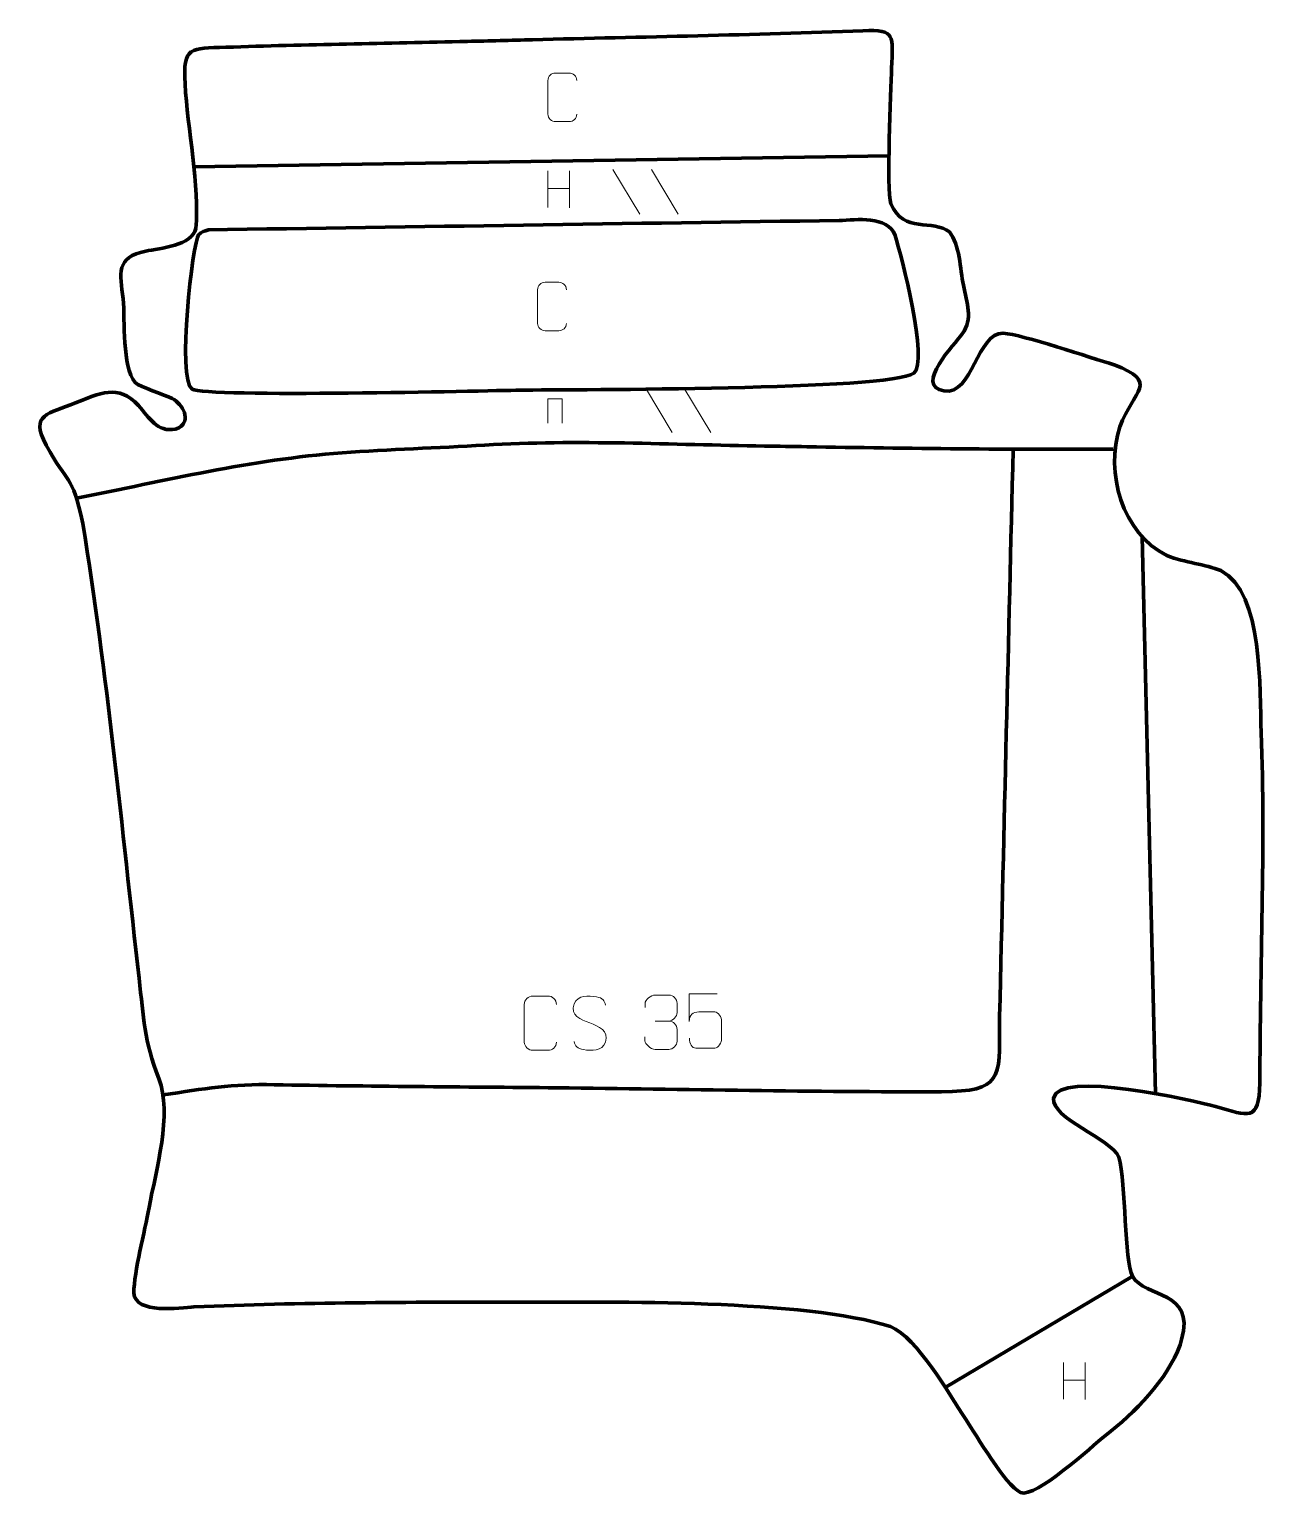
# Model space of a CAD drawing. Header units: millimetres. Extents: x -569 to 1, y 20 to 697.
import ezdxf

# ---------------------------------------------------------------- set-up
doc = ezdxf.new("R2010")
doc.units = ezdxf.units.MM
doc.header["$MEASUREMENT"] = 0
doc.layers.add('layer 2', color=7, linetype='Continuous')
doc.layers.add('layer 3', color=7, linetype='Continuous')

msp = doc.modelspace()

# ---------------------------------------------------------------- linework, layer by layer
at = {"layer": 'layer 2', "color": 250, "lineweight": 9}
for points, knots in [([(-316.774, 657.5635), (-316.8992, 655.4825), (-318.4014, 654.1573), (-320.3251, 654.1476), (-320.3251, 654.1476), (-322.4137, 654.1479), (-324.5023, 654.1479), (-326.5906, 654.1476), (-326.5906, 654.1476), (-328.3148, 654.0532), (-330.0812, 655.7411), (-330.0712, 657.5479), (-330.0712, 657.5479), (-330.0708, 662.7161), (-330.0708, 667.8838), (-330.0712, 673.0512), (-330.0712, 673.0512), (-330.0674, 674.9663), (-328.5029, 676.5062), (-326.575, 676.4941), (-326.575, 676.4941), (-324.492, 676.4941), (-322.4085, 676.4941), (-320.3251, 676.4941), (-320.3251, 676.4941), (-318.5816, 676.5259), (-316.7979, 675.19), (-316.774, 673.0066)], [0, 0, 0, 0, 0.125, 0.125, 0.125, 0.125, 0.25, 0.25, 0.25, 0.25, 0.375, 0.375, 0.375, 0.375, 0.5, 0.5, 0.5, 0.5, 0.625, 0.625, 0.625, 0.625, 0.75, 0.75, 0.75, 0.75, 1, 1, 1, 1]), ([(-321.5555, 561.245), (-321.6807, 559.164), (-323.1829, 557.8388), (-325.1066, 557.8291), (-325.1066, 557.8291), (-327.1952, 557.8294), (-329.2838, 557.8294), (-331.3721, 557.8291), (-331.3721, 557.8291), (-333.0963, 557.7347), (-334.8627, 559.4226), (-334.8527, 561.2294), (-334.8527, 561.2294), (-334.8523, 566.3976), (-334.8523, 571.5653), (-334.8527, 576.7327), (-334.8527, 576.7327), (-334.8489, 578.6478), (-333.2844, 580.1877), (-331.3565, 580.1756), (-331.3565, 580.1756), (-329.2735, 580.1756), (-327.19, 580.1756), (-325.1066, 580.1756), (-325.1066, 580.1756), (-323.3631, 580.2074), (-321.5794, 578.8715), (-321.5555, 576.6881)], [0, 0, 0, 0, 0.125, 0.125, 0.125, 0.125, 0.25, 0.25, 0.25, 0.25, 0.375, 0.375, 0.375, 0.375, 0.5, 0.5, 0.5, 0.5, 0.625, 0.625, 0.625, 0.625, 0.75, 0.75, 0.75, 0.75, 1, 1, 1, 1]), ([(-330.0713, 515.3195), (-330.0713, 515.3195), (-330.0713, 526.4947), (-330.0713, 526.4947), (-330.0713, 526.4947), (-330.0713, 526.4947), (-323.5121, 526.4947), (-323.5121, 526.4947), (-323.5121, 526.4947), (-323.5121, 526.4947), (-323.5121, 515.3195), (-323.5121, 515.3195)], [0, 0, 0, 0, 0.25, 0.25, 0.25, 0.25, 0.5, 0.5, 0.5, 0.5, 1, 1, 1, 1]), ([(-326.106, 230.3179), (-326.2458, 227.9945), (-327.923, 226.5149), (-330.0707, 226.5041), (-330.0707, 226.5041), (-332.4026, 226.5045), (-334.7345, 226.5045), (-337.066, 226.5041), (-337.066, 226.5041), (-338.991, 226.3987), (-340.9631, 228.2832), (-340.9519, 230.3005), (-340.9519, 230.3005), (-340.9515, 236.0706), (-340.9515, 241.8403), (-340.9519, 247.6096), (-340.9519, 247.6096), (-340.9477, 249.7477), (-339.201, 251.4669), (-337.0486, 251.4534), (-337.0486, 251.4534), (-334.7229, 251.4534), (-332.3968, 251.4534), (-330.0707, 251.4534), (-330.0707, 251.4534), (-328.1241, 251.4889), (-326.1327, 249.9974), (-326.106, 247.5598)], [0, 0, 0, 0, 0.125, 0.125, 0.125, 0.125, 0.25, 0.25, 0.25, 0.25, 0.375, 0.375, 0.375, 0.375, 0.5, 0.5, 0.5, 0.5, 0.625, 0.625, 0.625, 0.625, 0.75, 0.75, 0.75, 0.75, 1, 1, 1, 1]), ([(-310.7961, 239.1499), (-315.0444, 240.6203), (-319.9525, 242.4161), (-317.9474, 247.9364), (-317.9474, 247.9364), (-316.4439, 252.0763), (-311.2303, 251.6878), (-307.6267, 251.0867), (-307.6267, 251.0867), (-304.7661, 250.6095), (-303.9014, 249.3963), (-303.5908, 247.3122)], [0, 0, 0, 0, 0.25, 0.25, 0.25, 0.25, 0.5, 0.5, 0.5, 0.5, 1, 1, 1, 1]), ([(-285.3369, 246.2221), (-285.3369, 246.2221), (-285.3369, 248.0793), (-285.3369, 248.0793), (-285.3369, 248.0793), (-285.3512, 249.8212), (-282.6867, 251.9393), (-280.6276, 251.9166), (-280.6276, 251.9166), (-278.5635, 251.9166), (-276.4995, 251.9166), (-274.4358, 251.9166), (-274.4358, 251.9166), (-272.2413, 251.9254), (-270.643, 250.0786), (-270.5986, 248.1665), (-270.5986, 248.1665), (-270.599, 246.7314), (-270.599, 245.2963), (-270.5986, 243.8608), (-270.5986, 243.8608), (-270.6472, 242.2073), (-272.2498, 239.9773), (-274.4481, 239.9873), (-274.4481, 239.9873), (-272.2444, 239.9761), (-270.6364, 238.1729), (-270.5824, 236.1134), (-270.5824, 236.1134), (-270.5828, 234.3287), (-270.5828, 232.544), (-270.5824, 230.7589), (-270.5824, 230.7589), (-270.5723, 228.6975), (-272.6272, 226.9344), (-274.4481, 226.9425), (-274.4481, 226.9425), (-276.5134, 226.9428), (-278.5786, 226.9428), (-280.6442, 226.9425), (-280.6442, 226.9425), (-282.8128, 226.954), (-285.3438, 229.3542), (-285.3624, 230.816), (-285.3624, 230.816), (-285.3624, 230.816), (-285.3624, 232.7246), (-285.3624, 232.7246)], [0, 0, 0, 0, 0.07692308, 0.07692308, 0.07692308, 0.07692308, 0.15384615, 0.15384615, 0.15384615, 0.15384615, 0.23076923, 0.23076923, 0.23076923, 0.23076923, 0.30769231, 0.30769231, 0.30769231, 0.30769231, 0.38461538, 0.38461538, 0.38461538, 0.38461538, 0.46153846, 0.46153846, 0.46153846, 0.46153846, 0.53846154, 0.53846154, 0.53846154, 0.53846154, 0.61538462, 0.61538462, 0.61538462, 0.61538462, 0.69230769, 0.69230769, 0.69230769, 0.69230769, 0.76923077, 0.76923077, 0.76923077, 0.76923077, 0.84615385, 0.84615385, 0.84615385, 0.84615385, 1, 1, 1, 1]), ([(-252.1349, 252.4317), (-252.1349, 252.4317), (-264.9866, 252.4317), (-264.9866, 252.4317), (-264.9866, 252.4317), (-264.9863, 248.2011), (-264.9863, 243.9702), (-264.9866, 239.739), (-264.9866, 239.739), (-264.9869, 243.0491), (-263.3559, 244.1209), (-260.5439, 244.1814), (-260.5439, 244.1814), (-258.1043, 244.1817), (-255.6648, 244.1817), (-253.2256, 244.1814), (-253.2256, 244.1814), (-251.5758, 244.1882), (-250.1009, 241.8077), (-250.0724, 239.739), (-250.0724, 239.739), (-250.0727, 237.1517), (-250.0727, 234.5641), (-250.0724, 231.9764), (-250.0724, 231.9764), (-250.0262, 230.017), (-251.5256, 227.5807), (-253.1515, 227.5222), (-253.1515, 227.5222), (-255.108, 227.5225), (-260.003, 227.5225), (-261.96, 227.5222), (-261.96, 227.5222), (-263.8055, 227.5134), (-264.9126, 229.4782), (-264.9334, 232.0293)], [0, 0, 0, 0, 0.1, 0.1, 0.1, 0.1, 0.2, 0.2, 0.2, 0.2, 0.3, 0.3, 0.3, 0.3, 0.4, 0.4, 0.4, 0.4, 0.5, 0.5, 0.5, 0.5, 0.6, 0.6, 0.6, 0.6, 0.7, 0.7, 0.7, 0.7, 0.8, 0.8, 0.8, 0.8, 1, 1, 1, 1]), ([(-310.7961, 239.1498), (-306.7775, 237.5031), (-301.748, 235.6148), (-303.582, 230.2545), (-303.582, 230.2545), (-305.0418, 225.9881), (-309.9526, 226.2448), (-313.6787, 226.7995), (-313.6787, 226.7995), (-316.4287, 227.2093), (-317.6496, 228.4228), (-318.0276, 230.535)], [0, 0, 0, 0, 0.25, 0.25, 0.25, 0.25, 0.5, 0.5, 0.5, 0.5, 1, 1, 1, 1])]:
    msp.add_open_spline(points, degree=3, knots=knots, dxfattribs=at)
at = {"layer": 'layer 2', "color": 140, "lineweight": 158}
for points in [[(-493.1749, 633.2762), (-493.1749, 633.2762), (-172.9801, 638.3068), (-172.9801, 638.3068)], [(-56.3399, 462.9629), (-56.3399, 462.9629), (-50.162, 206.5936), (-50.162, 206.5936)], [(-147.0466, 71.2614), (-147.0466, 71.2614), (-61.0179, 122.3975), (-61.0179, 122.3975)]]:
    msp.add_open_spline(points, degree=3, dxfattribs=at)
at = {"layer": 'layer 2', "color": 250, "lineweight": 9}
for points in [[(-330.0713, 631.4947), (-330.0713, 631.4947), (-330.0713, 614.574), (-330.0713, 614.574)], [(-320.0713, 631.4947), (-320.0713, 631.4947), (-320.0713, 614.4538), (-320.0713, 614.4538)], [(-300.1655, 632.039), (-300.1655, 632.039), (-287.8012, 611.4947), (-287.8012, 611.4947)], [(-282.4356, 632.039), (-282.4356, 632.039), (-270.0713, 611.4947), (-270.0713, 611.4947)], [(-330.058, 623.3805), (-330.058, 623.3805), (-320.0713, 623.3805), (-320.0713, 623.3805)], [(-285.1655, 531.4947), (-285.1655, 531.4947), (-272.8012, 510.9504), (-272.8012, 510.9504)], [(-267.4356, 531.4947), (-267.4356, 531.4947), (-255.0713, 510.9504), (-255.0713, 510.9504)], [(-280.6272, 239.9769), (-280.6272, 239.9769), (-274.4308, 239.9769), (-274.4308, 239.9769)], [(-92.5652, 82.7537), (-92.5652, 82.7537), (-92.5652, 65.833), (-92.5652, 65.833)], [(-82.5652, 82.7537), (-82.5652, 82.7537), (-82.5652, 65.7128), (-82.5652, 65.7128)], [(-92.5519, 74.6395), (-92.5519, 74.6395), (-82.5652, 74.6395), (-82.5652, 74.6395)]]:
    msp.add_open_spline(points, degree=3, dxfattribs=at)
at = {"layer": 'layer 2', "color": 140, "lineweight": 158}
for points, knots in [([(-486.8097, 604.3007), (-389.8466, 605.6827), (-292.8476, 607.3066), (-195.8914, 608.5868), (-195.8914, 608.5868), (-188.1076, 608.8731), (-173.6277, 611.0095), (-170.1896, 601.7529), (-170.1896, 601.7529), (-167.3532, 592.738), (-154.4377, 543.4204), (-161.5867, 538.2606), (-161.5867, 538.2606), (-172.5453, 530.3512), (-317.9532, 530.8617), (-343.039, 530.4697), (-343.039, 530.4697), (-358.6429, 530.1777), (-487.8742, 527.0239), (-494.0106, 530.9745), (-494.0106, 530.9745), (-500.9637, 535.4507), (-493.7674, 599.0687), (-490.9638, 602.0278), (-490.9638, 602.0278), (-489.4692, 603.4532), (-488.4027, 603.7438), (-486.4716, 604.3055)], [0, 0, 0, 0, 0.125, 0.125, 0.125, 0.125, 0.25, 0.25, 0.25, 0.25, 0.375, 0.375, 0.375, 0.375, 0.5, 0.5, 0.5, 0.5, 0.625, 0.625, 0.625, 0.625, 0.75, 0.75, 0.75, 0.75, 1, 1, 1, 1]), ([(-547.3019, 480.7438), (-506.0279, 488.8159), (-467.0235, 498.4857), (-424.8497, 501.6387), (-424.8497, 501.6387), (-402.98, 503.2737), (-381.0338, 503.8499), (-359.141, 505.1868), (-359.141, 505.1868), (-316.967, 507.7287), (-272.7678, 505.3574), (-230.3615, 504.7355), (-230.3615, 504.7355), (-223.8502, 504.6401), (-217.3391, 504.5414), (-210.8279, 504.4348), (-210.8279, 504.4348), (-163.7797, 503.6372), (-116.7443, 503.0895), (-69.6882, 503.2837)], [0, 0, 0, 0, 0.16666667, 0.16666667, 0.16666667, 0.16666667, 0.33333333, 0.33333333, 0.33333333, 0.33333333, 0.5, 0.5, 0.5, 0.5, 0.66666667, 0.66666667, 0.66666667, 0.66666667, 1, 1, 1, 1]), ([(-507.3885, 205.9665), (-488.26, 208.788), (-475.8483, 211.0294), (-456.124, 210.6638), (-456.124, 210.6638), (-412.6944, 209.8674), (-369.2621, 209.6787), (-325.8287, 209.2307), (-325.8287, 209.2307), (-266.8642, 208.5939), (-207.7094, 207.2264), (-148.7607, 207.4416), (-148.7607, 207.4416), (-120.8736, 207.5435), (-121.9891, 213.5442), (-122.0195, 238.5246), (-122.0195, 238.5246), (-122.016, 239.7336), (-122.0095, 240.9416), (-121.9985, 242.1505), (-121.9985, 242.1505), (-119.9866, 329.1288), (-117.8769, 416.107), (-115.7889, 503.0838)], [0, 0, 0, 0, 0.14285714, 0.14285714, 0.14285714, 0.14285714, 0.28571429, 0.28571429, 0.28571429, 0.28571429, 0.42857143, 0.42857143, 0.42857143, 0.42857143, 0.57142857, 0.57142857, 0.57142857, 0.57142857, 0.71428571, 0.71428571, 0.71428571, 0.71428571, 1, 1, 1, 1])]:
    msp.add_open_spline(points, degree=3, knots=knots, dxfattribs=at)
at = {"layer": 'layer 3', "color": 242, "lineweight": 158}
msp.add_open_spline([(-367.1778, 691.0591), (-357.1594, 691.3151), (-347.141, 691.5712), (-337.1226, 691.8272), (-337.1226, 691.8272), (-286.4222, 693.123), (-235.6076, 694.0335), (-184.9424, 695.9981), (-184.9424, 695.9981), (-169.3583, 696.6024), (-171.3666, 693.7258), (-171.7558, 678.7332), (-171.7558, 678.7332), (-172.0465, 668.3591), (-174.2491, 622.7855), (-172.0622, 616.3072), (-172.0622, 616.3072), (-166.2275, 602.3192), (-152.8028, 609.4266), (-145.0985, 603.3482), (-145.0985, 603.3482), (-140.3488, 597.5076), (-140.1797, 586.2608), (-138.6684, 578.7904), (-138.6684, 578.7904), (-136.9843, 570.6942), (-134.2123, 563.3565), (-139.2272, 556.3569), (-139.2272, 556.3569), (-142.4247, 551.8939), (-161.7534, 532.3469), (-147.6327, 530.0995), (-147.6327, 530.0995), (-134.2626, 527.9716), (-132.4346, 557.2624), (-120.3116, 556.6514), (-120.3116, 556.6514), (-111.6326, 556.214), (-80.0451, 545.3126), (-69.3126, 542.1708), (-69.3126, 542.1708), (-48.0087, 534.0066), (-60.2903, 530.6508), (-66.6551, 513.5552), (-66.6551, 513.5552), (-73.4439, 492.5423), (-65.6367, 464.6167), (-45.0118, 454.3194), (-45.0118, 454.3194), (-36.3705, 450.9406), (-27.4044, 450.4054), (-20.0572, 447.3797), (-20.0572, 447.3797), (-0.2855, 437.0146), (-2.3674, 392.3093), (-1.5268, 372.7771), (-1.5268, 372.7771), (0.5283, 320.4595), (-2.175, 264.2541), (-2.1034, 211.4194), (-2.1034, 211.4194), (-2.6502, 193.209), (-7.1164, 196.3059), (-22.4969, 200.6348), (-22.4969, 200.6348), (-31.6623, 203.0933), (-95.5559, 217.8692), (-97.1216, 204.3856), (-97.1216, 204.3856), (-98.1997, 195.1014), (-71.1132, 186.0455), (-67.0283, 177.3565), (-67.0283, 177.3565), (-63.6297, 165.193), (-64.7236, 129.3483), (-60.7971, 122.4984), (-60.7971, 122.4984), (-54.9004, 112.2117), (-31.7844, 116.3738), (-38.1713, 93.3526), (-38.1713, 93.3526), (-38.1713, 93.3526), (-38.856, 90.8848), (-38.856, 90.8848), (-38.856, 90.8848), (-44.7523, 74.8182), (-59.8382, 59.3898), (-73.2872, 49.1866), (-73.2872, 49.1866), (-79.2964, 44.1664), (-105.5527, 20.0725), (-112.3644, 22.8711), (-112.3644, 22.8711), (-119.7071, 26.6402), (-132.2076, 48.729), (-137.7895, 56.7898), (-137.7895, 56.7898), (-145.5422, 68.4245), (-159.7662, 93.9807), (-172.3065, 99.3133), (-172.3065, 99.3133), (-211.4814, 111.8159), (-300.1369, 110.5887), (-344.4138, 110.5618), (-344.4138, 110.5618), (-393.6373, 110.4925), (-443.9797, 110.5138), (-493.1131, 108.3552), (-493.1131, 108.3552), (-499.5926, 107.9699), (-520.0215, 104.841), (-520.8305, 114.7016), (-520.8305, 114.7016), (-520.7151, 124.783), (-515.7278, 143.0225), (-513.8319, 154.0947), (-513.8319, 154.0947), (-510.6322, 170.8515), (-503.0035, 197.429), (-509.2952, 213.5015), (-509.2952, 213.5015), (-516.1398, 231.2256), (-516.2857, 241.1818), (-518.4109, 259.7359), (-518.4109, 259.7359), (-526.341, 329.0741), (-533.1952, 400.2648), (-544.3525, 469.0551), (-544.3525, 469.0551), (-549.5133, 492.8839), (-551.1933, 486.5378), (-561.2121, 505.1932), (-561.2121, 505.1932), (-568.9445, 519.5912), (-560.0721, 519.5407), (-547.697, 524.5661), (-547.697, 524.5661), (-537.0315, 528.9323), (-527.7567, 533.5466), (-518.7038, 523.3769), (-518.7038, 523.3769), (-513.7983, 517.8663), (-510.0137, 510.8644), (-501.5933, 512.5292), (-501.5933, 512.5292), (-501.5933, 512.5292), (-500.034, 513.1315), (-500.034, 513.1315), (-500.034, 513.1315), (-494.2941, 516.6518), (-498.1141, 523.8095), (-503.1219, 526.7048), (-503.1219, 526.7048), (-506.913, 528.3879), (-517.7573, 531.8262), (-520.1953, 533.9482), (-520.1953, 533.9482), (-526.3877, 541.678), (-524.8182, 562.0235), (-525.7505, 572.5582), (-525.7505, 572.5582), (-527.2147, 584.3005), (-529.1827, 591.7709), (-515.3127, 594.4762), (-515.3127, 594.4762), (-508.8547, 595.7358), (-493.9234, 597.092), (-492.2865, 604.9926), (-492.2865, 604.9926), (-490.4824, 623.8819), (-496.1148, 651.4234), (-497.228, 671.457), (-497.228, 671.457), (-498.1962, 688.881), (-494.8938, 687.7885), (-478.4634, 688.3601), (-478.4634, 688.3601), (-441.366, 689.6507), (-404.2806, 690.1741), (-367.1778, 691.0591)], degree=3, knots=[0, 0, 0, 0, 0.02173913, 0.02173913, 0.02173913, 0.02173913, 0.04347826, 0.04347826, 0.04347826, 0.04347826, 0.06521739, 0.06521739, 0.06521739, 0.06521739, 0.08695652, 0.08695652, 0.08695652, 0.08695652, 0.10869565, 0.10869565, 0.10869565, 0.10869565, 0.13043478, 0.13043478, 0.13043478, 0.13043478, 0.15217391, 0.15217391, 0.15217391, 0.15217391, 0.17391304, 0.17391304, 0.17391304, 0.17391304, 0.19565217, 0.19565217, 0.19565217, 0.19565217, 0.2173913, 0.2173913, 0.2173913, 0.2173913, 0.23913043, 0.23913043, 0.23913043, 0.23913043, 0.26086957, 0.26086957, 0.26086957, 0.26086957, 0.2826087, 0.2826087, 0.2826087, 0.2826087, 0.30434783, 0.30434783, 0.30434783, 0.30434783, 0.32608696, 0.32608696, 0.32608696, 0.32608696, 0.34782609, 0.34782609, 0.34782609, 0.34782609, 0.36956522, 0.36956522, 0.36956522, 0.36956522, 0.39130435, 0.39130435, 0.39130435, 0.39130435, 0.41304348, 0.41304348, 0.41304348, 0.41304348, 0.43478261, 0.43478261, 0.43478261, 0.43478261, 0.45652174, 0.45652174, 0.45652174, 0.45652174, 0.47826087, 0.47826087, 0.47826087, 0.47826087, 0.5, 0.5, 0.5, 0.5, 0.52173913, 0.52173913, 0.52173913, 0.52173913, 0.54347826, 0.54347826, 0.54347826, 0.54347826, 0.56521739, 0.56521739, 0.56521739, 0.56521739, 0.58695652, 0.58695652, 0.58695652, 0.58695652, 0.60869565, 0.60869565, 0.60869565, 0.60869565, 0.63043478, 0.63043478, 0.63043478, 0.63043478, 0.65217391, 0.65217391, 0.65217391, 0.65217391, 0.67391304, 0.67391304, 0.67391304, 0.67391304, 0.69565217, 0.69565217, 0.69565217, 0.69565217, 0.7173913, 0.7173913, 0.7173913, 0.7173913, 0.73913043, 0.73913043, 0.73913043, 0.73913043, 0.76086957, 0.76086957, 0.76086957, 0.76086957, 0.7826087, 0.7826087, 0.7826087, 0.7826087, 0.80434783, 0.80434783, 0.80434783, 0.80434783, 0.82608696, 0.82608696, 0.82608696, 0.82608696, 0.84782609, 0.84782609, 0.84782609, 0.84782609, 0.86956522, 0.86956522, 0.86956522, 0.86956522, 0.89130435, 0.89130435, 0.89130435, 0.89130435, 0.91304348, 0.91304348, 0.91304348, 0.91304348, 0.93478261, 0.93478261, 0.93478261, 0.93478261, 0.95652174, 0.95652174, 0.95652174, 0.95652174, 1, 1, 1, 1], dxfattribs=at)

doc.saveas('drawing.dxf')
